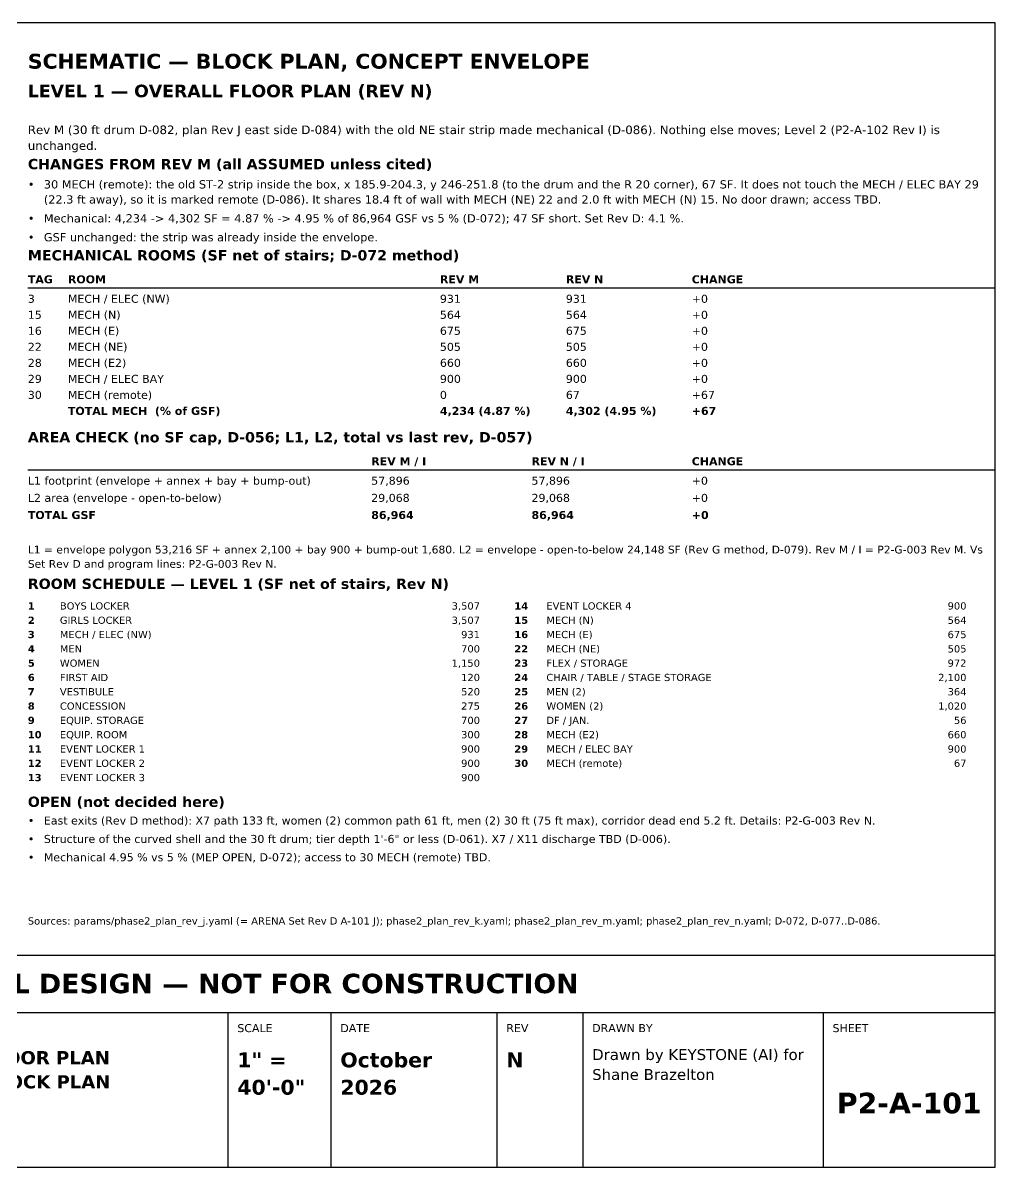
# Model space of a CAD drawing. Header units: inches. Extents: x 0.5 to 16.5, y 0.5 to 10.5.
# Drawn here: x 8.01 to 16.5, y 0.5 to 10.5 of the extents above; entities that cross this region are included whole.
import ezdxf
from ezdxf.enums import TextEntityAlignment as Align

# ---------------------------------------------------------------- set-up
doc = ezdxf.new("R2010")
doc.units = ezdxf.units.IN
doc.header["$MEASUREMENT"] = 0
doc.layers.add('A-ANNO-TEXT', color=7, linetype='Continuous')
doc.layers.add('G-ANNO-TTLB', color=7, linetype='Continuous')
doc.styles.add('KS-BOLD', font='DejaVuSans-Bold.ttf')
doc.styles.add('KS-REG', font='DejaVuSans.ttf')

msp = doc.modelspace()

# ---------------------------------------------------------------- linework, layer by layer
at = {"layer": 'A-ANNO-TEXT'}
for p, q in [((8.05, 8.184), (16.5, 8.184)), ((8.05, 6.594), (16.5, 6.594))]:
    msp.add_line(p, q, dxfattribs=at)
at = {"layer": 'G-ANNO-TTLB'}
for p, q in [((0.5, 1.85), (16.5, 1.85)), ((9.8, 0.5), (9.8, 1.85)), ((10.7, 0.5), (10.7, 1.85)), ((12.15, 0.5), (12.15, 1.85)), ((12.9, 0.5), (12.9, 1.85)), ((15, 0.5), (15, 1.85))]:
    msp.add_line(p, q, dxfattribs=at)
for points in [[(0.5, 0.5), (16.5, 0.5), (16.5, 10.5), (0.5, 10.5)], [(0.5, 1.85), (16.5, 1.85), (16.5, 2.35), (0.5, 2.35)]]:
    msp.add_lwpolyline(points, close=True, dxfattribs=at)

# ---------------------------------------------------------------- texts
at = {"layer": 'A-ANNO-TEXT'}
for s, height, style, p in [('SCHEMATIC — BLOCK PLAN, CONCEPT ENVELOPE', 0.13, 'KS-BOLD', (8.05, 10.1)), ('LEVEL 1 — OVERALL FLOOR PLAN (REV N)', 0.11, 'KS-BOLD', (8.05, 9.85)), ('Rev M (30 ft drum D-082, plan Rev J east side D-084) with the old NE stair strip made mechanical (D-086). Nothing else moves; Level 2 (P2-A-102 Rev I) is', 0.075, 'KS-REG', (8.05, 9.528)), ('unchanged.', 0.075, 'KS-REG', (8.05, 9.39)), ('CHANGES FROM REV M (all ASSUMED unless cited)', 0.09, 'KS-BOLD', (8.05, 9.221)), ('•', 0.072, 'KS-REG', (8.05, 9.053)), ('30 MECH (remote): the old ST-2 strip inside the box, x 185.9-204.3, y 246-251.8 (to the drum and the R 20 corner), 67 SF. It does not touch the MECH / ELEC BAY 29', 0.072, 'KS-REG', (8.19, 9.053)), ('(22.3 ft away), so it is marked remote (D-086). It shares 18.4 ft of wall with MECH (NE) 22 and 2.0 ft with MECH (N) 15. No door drawn; access TBD.', 0.072, 'KS-REG', (8.19, 8.921)), ('•', 0.072, 'KS-REG', (8.05, 8.756)), ('Mechanical: 4,234 -> 4,302 SF = 4.87 % -> 4.95 % of 86,964 GSF vs 5 % (D-072); 47 SF short. Set Rev D: 4.1 %.', 0.072, 'KS-REG', (8.19, 8.756)), ('•', 0.072, 'KS-REG', (8.05, 8.591)), ('GSF unchanged: the strip was already inside the envelope.', 0.072, 'KS-REG', (8.19, 8.591)), ('MECHANICAL ROOMS (SF net of stairs; D-072 method)', 0.09, 'KS-BOLD', (8.05, 8.424)), ('TAG', 0.07, 'KS-BOLD', (8.05, 8.224)), ('ROOM', 0.07, 'KS-BOLD', (8.4, 8.224)), ('REV M', 0.07, 'KS-BOLD', (11.65, 8.224)), ('REV N', 0.07, 'KS-BOLD', (12.75, 8.224)), ('CHANGE', 0.07, 'KS-BOLD', (13.85, 8.224)), ('3', 0.07, 'KS-REG', (8.05, 8.054)), ('MECH / ELEC (NW)', 0.07, 'KS-REG', (8.4, 8.054)), ('931', 0.07, 'KS-REG', (11.65, 8.054)), ('931', 0.07, 'KS-REG', (12.75, 8.054)), ('+0', 0.07, 'KS-REG', (13.85, 8.054)), ('15', 0.07, 'KS-REG', (8.05, 7.914)), ('MECH (N)', 0.07, 'KS-REG', (8.4, 7.914)), ('564', 0.07, 'KS-REG', (11.65, 7.914)), ('564', 0.07, 'KS-REG', (12.75, 7.914)), ('+0', 0.07, 'KS-REG', (13.85, 7.914)), ('16', 0.07, 'KS-REG', (8.05, 7.774)), ('MECH (E)', 0.07, 'KS-REG', (8.4, 7.774)), ('675', 0.07, 'KS-REG', (11.65, 7.774)), ('675', 0.07, 'KS-REG', (12.75, 7.774)), ('+0', 0.07, 'KS-REG', (13.85, 7.774)), ('22', 0.07, 'KS-REG', (8.05, 7.634)), ('MECH (NE)', 0.07, 'KS-REG', (8.4, 7.634)), ('505', 0.07, 'KS-REG', (11.65, 7.634)), ('505', 0.07, 'KS-REG', (12.75, 7.634)), ('+0', 0.07, 'KS-REG', (13.85, 7.634)), ('28', 0.07, 'KS-REG', (8.05, 7.494)), ('MECH (E2)', 0.07, 'KS-REG', (8.4, 7.494)), ('660', 0.07, 'KS-REG', (11.65, 7.494)), ('660', 0.07, 'KS-REG', (12.75, 7.494)), ('+0', 0.07, 'KS-REG', (13.85, 7.494)), ('29', 0.07, 'KS-REG', (8.05, 7.354)), ('MECH / ELEC BAY', 0.07, 'KS-REG', (8.4, 7.354)), ('900', 0.07, 'KS-REG', (11.65, 7.354)), ('900', 0.07, 'KS-REG', (12.75, 7.354)), ('+0', 0.07, 'KS-REG', (13.85, 7.354)), ('30', 0.07, 'KS-REG', (8.05, 7.214)), ('MECH (remote)', 0.07, 'KS-REG', (8.4, 7.214)), ('0', 0.07, 'KS-REG', (11.65, 7.214)), ('67', 0.07, 'KS-REG', (12.75, 7.214)), ('+67', 0.07, 'KS-REG', (13.85, 7.214)), ('TOTAL MECH  (% of GSF)', 0.07, 'KS-BOLD', (8.4, 7.074)), ('4,234 (4.87 %)', 0.07, 'KS-BOLD', (11.65, 7.074)), ('4,302 (4.95 %)', 0.07, 'KS-BOLD', (12.75, 7.074)), ('+67', 0.07, 'KS-BOLD', (13.85, 7.074)), ('AREA CHECK (no SF cap, D-056; L1, L2, total vs last rev, D-057)', 0.09, 'KS-BOLD', (8.05, 6.834)), ('REV M / I', 0.07, 'KS-BOLD', (11.05, 6.634)), ('REV N / I', 0.07, 'KS-BOLD', (12.45, 6.634)), ('CHANGE', 0.07, 'KS-BOLD', (13.85, 6.634)), ('L1 footprint (envelope + annex + bay + bump-out)', 0.07, 'KS-REG', (8.05, 6.464)), ('57,896', 0.07, 'KS-REG', (11.05, 6.464)), ('57,896', 0.07, 'KS-REG', (12.45, 6.464)), ('+0', 0.07, 'KS-REG', (13.85, 6.464)), ('L2 area (envelope - open-to-below)', 0.07, 'KS-REG', (8.05, 6.314)), ('29,068', 0.07, 'KS-REG', (11.05, 6.314)), ('29,068', 0.07, 'KS-REG', (12.45, 6.314)), ('+0', 0.07, 'KS-REG', (13.85, 6.314)), ('TOTAL GSF', 0.07, 'KS-BOLD', (8.05, 6.164)), ('86,964', 0.07, 'KS-BOLD', (11.05, 6.164)), ('86,964', 0.07, 'KS-BOLD', (12.45, 6.164)), ('+0', 0.07, 'KS-BOLD', (13.85, 6.164)), ('L1 = envelope polygon 53,216 SF + annex 2,100 + bay 900 + bump-out 1,680. L2 = envelope - open-to-below 24,148 SF (Rev G method, D-079). Rev M / I = P2-G-003 Rev M. Vs', 0.068, 'KS-REG', (8.05, 5.863)), ('Set Rev D and program lines: P2-G-003 Rev N.', 0.068, 'KS-REG', (8.05, 5.738)), ('ROOM SCHEDULE — LEVEL 1 (SF net of stairs, Rev N)', 0.09, 'KS-BOLD', (8.05, 5.553)), ('1', 0.063, 'KS-BOLD', (8.05, 5.373)), ('BOYS LOCKER', 0.063, 'KS-REG', (8.33, 5.373)), ('14', 0.063, 'KS-BOLD', (12.3, 5.373)), ('EVENT LOCKER 4', 0.063, 'KS-REG', (12.58, 5.373)), ('2', 0.063, 'KS-BOLD', (8.05, 5.248)), ('GIRLS LOCKER', 0.063, 'KS-REG', (8.33, 5.248)), ('15', 0.063, 'KS-BOLD', (12.3, 5.248)), ('MECH (N)', 0.063, 'KS-REG', (12.58, 5.248)), ('3', 0.063, 'KS-BOLD', (8.05, 5.123)), ('MECH / ELEC (NW)', 0.063, 'KS-REG', (8.33, 5.123)), ('16', 0.063, 'KS-BOLD', (12.3, 5.123)), ('MECH (E)', 0.063, 'KS-REG', (12.58, 5.123)), ('4', 0.063, 'KS-BOLD', (8.05, 4.998)), ('MEN', 0.063, 'KS-REG', (8.33, 4.998)), ('22', 0.063, 'KS-BOLD', (12.3, 4.998)), ('MECH (NE)', 0.063, 'KS-REG', (12.58, 4.998)), ('5', 0.063, 'KS-BOLD', (8.05, 4.873)), ('WOMEN', 0.063, 'KS-REG', (8.33, 4.873)), ('23', 0.063, 'KS-BOLD', (12.3, 4.873)), ('FLEX / STORAGE', 0.063, 'KS-REG', (12.58, 4.873)), ('6', 0.063, 'KS-BOLD', (8.05, 4.748)), ('FIRST AID', 0.063, 'KS-REG', (8.33, 4.748)), ('24', 0.063, 'KS-BOLD', (12.3, 4.748)), ('CHAIR / TABLE / STAGE STORAGE', 0.063, 'KS-REG', (12.58, 4.748)), ('7', 0.063, 'KS-BOLD', (8.05, 4.623)), ('VESTIBULE', 0.063, 'KS-REG', (8.33, 4.623)), ('25', 0.063, 'KS-BOLD', (12.3, 4.623)), ('MEN (2)', 0.063, 'KS-REG', (12.58, 4.623)), ('8', 0.063, 'KS-BOLD', (8.05, 4.498)), ('CONCESSION', 0.063, 'KS-REG', (8.33, 4.498)), ('26', 0.063, 'KS-BOLD', (12.3, 4.498)), ('WOMEN (2)', 0.063, 'KS-REG', (12.58, 4.498)), ('9', 0.063, 'KS-BOLD', (8.05, 4.373)), ('EQUIP. STORAGE', 0.063, 'KS-REG', (8.33, 4.373)), ('27', 0.063, 'KS-BOLD', (12.3, 4.373)), ('DF / JAN.', 0.063, 'KS-REG', (12.58, 4.373)), ('10', 0.063, 'KS-BOLD', (8.05, 4.248)), ('EQUIP. ROOM', 0.063, 'KS-REG', (8.33, 4.248)), ('28', 0.063, 'KS-BOLD', (12.3, 4.248)), ('MECH (E2)', 0.063, 'KS-REG', (12.58, 4.248)), ('11', 0.063, 'KS-BOLD', (8.05, 4.123)), ('EVENT LOCKER 1', 0.063, 'KS-REG', (8.33, 4.123)), ('29', 0.063, 'KS-BOLD', (12.3, 4.123)), ('MECH / ELEC BAY', 0.063, 'KS-REG', (12.58, 4.123)), ('12', 0.063, 'KS-BOLD', (8.05, 3.998)), ('EVENT LOCKER 2', 0.063, 'KS-REG', (8.33, 3.998)), ('30', 0.063, 'KS-BOLD', (12.3, 3.998)), ('MECH (remote)', 0.063, 'KS-REG', (12.58, 3.998)), ('13', 0.063, 'KS-BOLD', (8.05, 3.873)), ('EVENT LOCKER 3', 0.063, 'KS-REG', (8.33, 3.873)), ('OPEN (not decided here)', 0.09, 'KS-BOLD', (8.05, 3.648)), ('•', 0.07, 'KS-REG', (8.05, 3.494)), ('East exits (Rev D method): X7 path 133 ft, women (2) common path 61 ft, men (2) 30 ft (75 ft max), corridor dead end 5.2 ft. Details: P2-G-003 Rev N.', 0.07, 'KS-REG', (8.19, 3.494)), ('Structure of the curved shell and the 30 ft drum; tier depth 1\'-6" or less (D-061). X7 / X11 discharge TBD (D-006).', 0.07, 'KS-REG', (8.19, 3.333)), ('•', 0.07, 'KS-REG', (8.05, 3.333)), ('•', 0.07, 'KS-REG', (8.05, 3.173)), ('Mechanical 4.95 % vs 5 % (MEP OPEN, D-072); access to 30 MECH (remote) TBD.', 0.07, 'KS-REG', (8.19, 3.173)), ('Sources: params/phase2_plan_rev_j.yaml (= ARENA Set Rev D A-101 J); phase2_plan_rev_k.yaml; phase2_plan_rev_m.yaml; phase2_plan_rev_n.yaml; D-072, D-077..D-086.', 0.063, 'KS-REG', (8.05, 2.62))]:
    msp.add_text(s, height=height, dxfattribs=dict(at, style=style)).set_placement(p)
at = {"layer": 'A-ANNO-TEXT', "style": 'KS-REG'}
for s, p in [('3,507', (12, 5.373)), ('900', (16.25, 5.373)), ('3,507', (12, 5.248)), ('564', (16.25, 5.248)), ('931', (12, 5.123)), ('675', (16.25, 5.123)), ('700', (12, 4.998)), ('505', (16.25, 4.998)), ('1,150', (12, 4.873)), ('972', (16.25, 4.873)), ('120', (12, 4.748)), ('2,100', (16.25, 4.748)), ('520', (12, 4.623)), ('364', (16.25, 4.623)), ('275', (12, 4.498)), ('1,020', (16.25, 4.498)), ('700', (12, 4.373)), ('56', (16.25, 4.373)), ('300', (12, 4.248)), ('660', (16.25, 4.248)), ('900', (12, 4.123)), ('900', (16.25, 4.123)), ('900', (12, 3.998)), ('67', (16.25, 3.998)), ('900', (12, 3.873))]:
    msp.add_text(s, height=0.063, dxfattribs=at).set_placement(p, align=Align.RIGHT)
at = {"layer": 'G-ANNO-TTLB', "style": 'KS-BOLD'}
for s, height, p in [('PRELIMINARY — CONCEPTUAL DESIGN — NOT FOR CONSTRUCTION', 0.17, (8.5, 2.02)), ('P2-A-101', 0.18, (15.75, 0.97))]:
    msp.add_text(s, height=height, dxfattribs=at).set_placement(p, align=Align.CENTER)
at = {"layer": 'G-ANNO-TTLB'}
for s, height, style, p in [('SCALE', 0.07, 'KS-REG', (9.88, 1.68)), ('DATE', 0.07, 'KS-REG', (10.78, 1.68)), ('REV', 0.07, 'KS-REG', (12.23, 1.68)), ('DRAWN BY', 0.07, 'KS-REG', (12.98, 1.68)), ('SHEET', 0.07, 'KS-REG', (15.08, 1.68)), ('OVERALL FLOOR PLAN', 0.115, 'KS-BOLD', (6.78, 1.399)), ('1" =', 0.13, 'KS-BOLD', (9.88, 1.372)), ('October', 0.13, 'KS-BOLD', (10.78, 1.372)), ('N', 0.13, 'KS-BOLD', (12.23, 1.372)), ('Drawn by KEYSTONE (AI) for', 0.095, 'KS-REG', (12.98, 1.436)), ('LEVEL 1 · BLOCK PLAN', 0.115, 'KS-BOLD', (6.78, 1.188)), ('Shane Brazelton', 0.095, 'KS-REG', (12.98, 1.262)), ('40\'-0"', 0.13, 'KS-BOLD', (9.88, 1.133)), ('2026', 0.13, 'KS-BOLD', (10.78, 1.133))]:
    msp.add_text(s, height=height, dxfattribs=dict(at, style=style)).set_placement(p)

doc.saveas('drawing.dxf')
